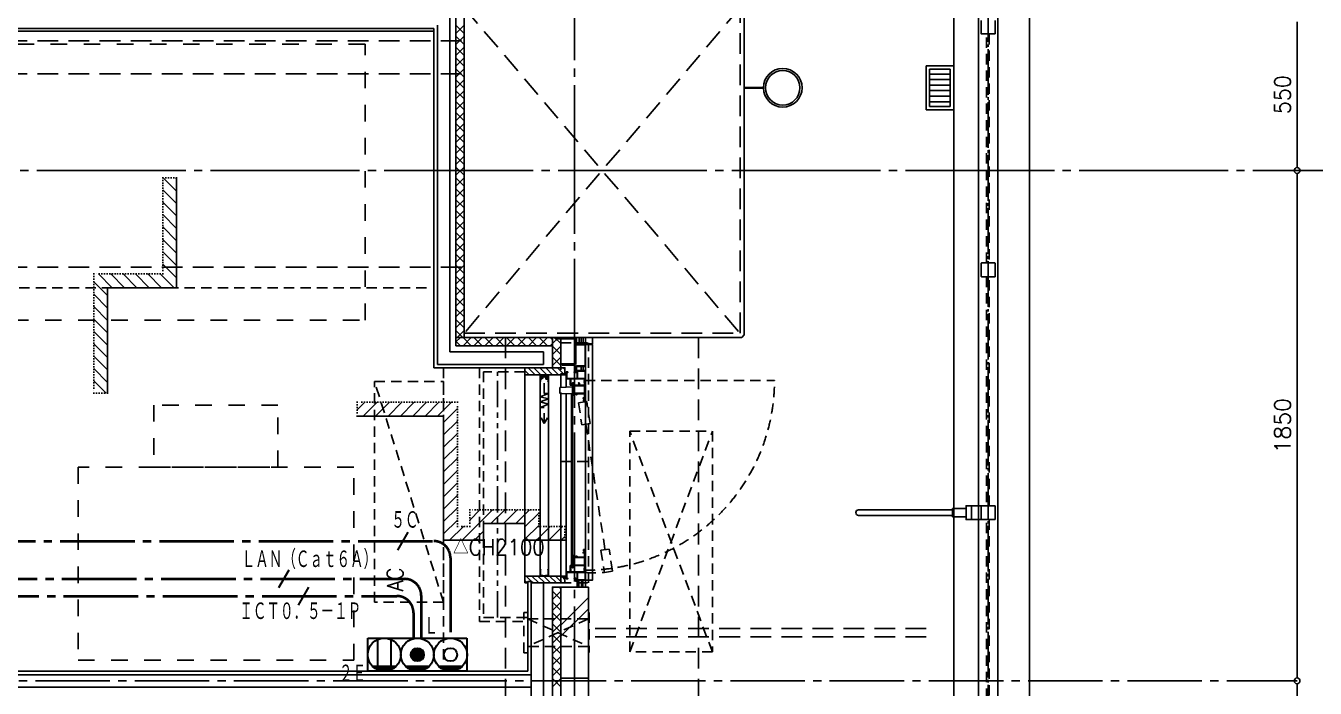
# Model space of a CAD drawing. Header units: millimetres. Extents: x 8300 to 125598, y -10383 to 40000.
# Drawn here: x 49710 to 54386, y 20023 to 22425 of the extents above; entities that cross this region are included whole.
import ezdxf
from ezdxf.enums import TextEntityAlignment as Align

# ---------------------------------------------------------------- set-up
doc = ezdxf.new("R2010")
doc.units = ezdxf.units.MM
doc.header["$LTSCALE"] = 300
for name, pattern in [('CADEWA_LINE5', [1.2, 0.9, -0.1, 0.1, -0.1]), ('CADEWA_LINE6', [2.1, 1.8, -0.1, 0.1, -0.1]), ('DASH-N', [0.375, 0.25, -0.125]), ('DASH-S', [0.2, 0.125, -0.075]), ('DOT2', [3.175, 0, -3.175]), ('HIDDEN3', [0.2, 0.1, -0.1]), ('JIS_08_11', [12.8, 11, -0.6, 0.6, -0.6]), ('PHANTOMX2', [127, 63.5, -12.7, 12.7, -12.7, 12.7, -12.7])]:
    doc.linetypes.add(name, pattern=pattern)
for name, color, linetype in [('526EH_Kabe(7)', 7, 'CONTINUOUS'), ('E配T_その他－１', 7, 'CONTINUOUS'), ('K建0_壁', 7, 'CONTINUOUS'), ('通り芯', 7, 'CONTINUOUS')]:
    doc.layers.add(name, color=color, linetype=linetype)
doc.styles.add('MS Gothic2', font='msgothic.ttc', dxfattribs={"width": 0.8})
doc.styles.add('txt2', font='txt.shx', dxfattribs={"width": 0.943378, "bigfont": 'extfont2'})

# ---------------------------------------------------------------- blocks, each defined once
blk = doc.blocks.new('ZGroup220', base_point=(51130, 20145))
at = {"layer": '526EH_Kabe(7)', "color": 6, "linetype": 'Continuous', "lineweight": -3}
for p, q in [((51107.8, 20154), (51152.2, 20154)), ((51110.2, 20158.5), (51149.8, 20158.5)), ((51114.1, 20163), (51145.9, 20163)), ((51121.7, 20167.5), (51138.3, 20167.5)), ((51106, 20145), (51154, 20145)), ((51106.4, 20149.5), (51153.6, 20149.5)), ((51106.4, 20140.5), (51153.6, 20140.5)), ((51107.8, 20136), (51152.2, 20136)), ((51110.2, 20131.5), (51149.8, 20131.5)), ((51114.1, 20127), (51145.9, 20127)), ((51121.7, 20122.5), (51138.3, 20122.5)), ((51092.1, 20098.5), (51167.9, 20098.5)), ((51098.4, 20094), (51161.6, 20094)), ((51107.2, 20089.5), (51152.8, 20089.5))]:
    blk.add_line(p, q, dxfattribs=at)
at = {"layer": '526EH_Kabe(7)', "color": 6, "linetype": 'Continuous', "lineweight": 30}
blk.add_line((51087.2, 20103), (51172.8, 20103), dxfattribs=at)
for radius in [60, 24]:
    blk.add_circle((51130, 20145), radius, dxfattribs=at)
blk = doc.blocks.new('ZGroup221', base_point=(51250, 20145))
at = {"layer": '526EH_Kabe(7)', "color": 6, "linetype": 'Continuous', "lineweight": 30}
blk.add_line((51207.1, 20103), (51292.8, 20103), dxfattribs=at)
at = {"layer": '526EH_Kabe(7)', "color": 6, "linetype": 'Continuous', "lineweight": -3}
for p, q in [((51212.1, 20098.5), (51287.9, 20098.5)), ((51218.4, 20094), (51281.6, 20094)), ((51227.2, 20089.5), (51272.8, 20089.5))]:
    blk.add_line(p, q, dxfattribs=at)
at = {"layer": '526EH_Kabe(7)', "color": 6, "linetype": 'Continuous', "lineweight": 30}
for radius in [60, 24]:
    blk.add_circle((51250, 20145), radius, dxfattribs=at)
blk = doc.blocks.new('ZGroup222', base_point=(51010, 20145))
at = {"layer": '526EH_Kabe(7)', "color": 6, "linetype": 'Continuous', "lineweight": 30}
for p, q in [((50986, 20200), (50986, 20090)), ((51034, 20200), (51034, 20090)), ((50967.2, 20103), (51052.9, 20103))]:
    blk.add_line(p, q, dxfattribs=at)
at = {"layer": '526EH_Kabe(7)', "color": 6, "linetype": 'Continuous', "lineweight": -3}
for p, q in [((50972.1, 20098.5), (51047.9, 20098.5)), ((50978.4, 20094), (51041.6, 20094)), ((50987.2, 20089.5), (51032.8, 20089.5))]:
    blk.add_line(p, q, dxfattribs=at)
at = {"layer": '526EH_Kabe(7)', "color": 6, "linetype": 'Continuous', "lineweight": 30}
blk.add_circle((51010, 20145), 60, dxfattribs=at)
blk = doc.blocks.new('ZGroup224', base_point=(51130, 20144.985))
at = {"layer": '526EH_Kabe(7)', "color": 6, "linetype": 'Continuous', "lineweight": 30}
for p, q in [((50950.045, 20204.97), (51309.955, 20204.97)), ((50950.045, 20085), (50950.045, 20204.97)), ((51309.955, 20204.97), (51309.955, 20085)), ((51309.955, 20085), (50950.045, 20085))]:
    blk.add_line(p, q, dxfattribs=at)
blk = doc.blocks.new('ZGroup234', base_point=(49547.6, 19505.2))
at = {"layer": 'E配T_その他－１', "color": 1, "linetype": 'CADEWA_LINE5', "lineweight": 40}
for p, q in [((48041.1, 20419.4), (51084.1, 20419.4)), ((47981.1, 19339), (47981.1, 20359.4)), ((51144.1, 20359.4), (51144.1, 20203.3)), ((47981.1, 18591), (47981.1, 19279))]:
    blk.add_line(p, q, dxfattribs=at)
at = {"layer": 'E配T_その他－１', "color": 1, "linetype": 'Continuous', "lineweight": 40}
for p, q in [((47951.1, 19339), (48011.1, 19339)), ((47951.1, 19279), (48011.1, 19279))]:
    blk.add_line(p, q, dxfattribs=at)
at = {"layer": 'E配T_その他－１', "color": 1, "linetype": 'CADEWA_LINE5', "lineweight": 40}
for centre, start, end in [((48041.1, 20359.4), 90, 180), ((51084.1, 20359.4), 0, 90)]:
    blk.add_arc(centre, 60, start, end, dxfattribs=at)
blk = doc.blocks.new('ZGroup235', base_point=(50733, 20465.5))
at = {"layer": 'E配T_その他－１', "color": 3, "linetype": 'Continuous', "lineweight": 30}
blk.add_line((50664.4, 20451.8), (50626.9, 20386.9), dxfattribs=at)
at = {"layer": 'E配T_その他－１', "color": 3, "lineweight": -3, "style": 'MS Gothic2', "width": 0.6}
blk.add_text('ＬＡＮ（Ｃａｔ６Ａ）', height=60, dxfattribs=at).set_placement((50493, 20492.8), align=Align.MIDDLE_LEFT)
blk = doc.blocks.new('ZGroup236', base_point=(49597.5, 19573.7))
at = {"layer": 'E配T_その他－１', "color": 1, "linetype": 'CADEWA_LINE5', "lineweight": 40}
for p, q in [((48035, 20556.5), (51190, 20556.5)), ((47975, 19339), (47975, 20496.5)), ((51250, 20496.5), (51250, 20205)), ((47975, 18591), (47975, 19279))]:
    blk.add_line(p, q, dxfattribs=at)
at = {"layer": 'E配T_その他－１', "color": 1, "linetype": 'Continuous', "lineweight": 40}
for p, q in [((47945, 19339), (48005, 19339)), ((47945, 19279), (48005, 19279))]:
    blk.add_line(p, q, dxfattribs=at)
at = {"layer": 'E配T_その他－１', "color": 1, "linetype": 'CADEWA_LINE5', "lineweight": 40}
for centre, start, end in [((48035, 20496.5), 90, 180), ((51190, 20496.5), 0, 90)]:
    blk.add_arc(centre, 60, start, end, dxfattribs=at)
blk = doc.blocks.new('ZGroup237', base_point=(51088.4, 20605.3))
at = {"layer": 'E配T_その他－１', "color": 3, "linetype": 'Continuous', "lineweight": 30}
blk.add_line((51095.1, 20589), (51057.6, 20524), dxfattribs=at)
at = {"layer": 'E配T_その他－１', "color": 3, "lineweight": -3, "style": 'MS Gothic2', "width": 0.6}
blk.add_text('５Ｃ', height=60, dxfattribs=at).set_placement((51035.6, 20635.2), align=Align.MIDDLE_LEFT)
blk = doc.blocks.new('ZGroup238', base_point=(49457.4, 20671.2))
at = {"layer": 'E配T_その他－１', "color": 1, "linetype": 'CADEWA_LINE5', "lineweight": 40}
for p, q in [((48028.9, 22751.5), (50915.9, 22751.5)), ((47968.9, 19339), (47968.9, 22691.5)), ((50975.9, 22691.5), (50975.9, 22603.3)), ((47968.9, 18591), (47968.9, 19279))]:
    blk.add_line(p, q, dxfattribs=at)
at = {"layer": 'E配T_その他－１', "color": 1, "linetype": 'Continuous', "lineweight": 40}
for p, q in [((47938.9, 19339), (47998.9, 19339)), ((47938.9, 19279), (47998.9, 19279))]:
    blk.add_line(p, q, dxfattribs=at)
at = {"layer": 'E配T_その他－１', "color": 1, "linetype": 'CADEWA_LINE5', "lineweight": 40}
for centre, start, end in [((48028.9, 22691.5), 90, 180), ((50915.9, 22691.5), 0, 90)]:
    blk.add_arc(centre, 60, start, end, dxfattribs=at)
blk = doc.blocks.new('ZGroup254', base_point=(49536.5, 19474.1))
at = {"layer": 'E配T_その他－１', "color": 1, "linetype": 'CADEWA_LINE5', "lineweight": 40}
for p, q in [((48047.2, 20357.3), (51055.9, 20357.3)), ((47987.2, 19339), (47987.2, 20297.3)), ((51115.9, 20297.3), (51115.9, 20203.3)), ((47987.2, 18591), (47987.2, 19279))]:
    blk.add_line(p, q, dxfattribs=at)
at = {"layer": 'E配T_その他－１', "color": 1, "linetype": 'Continuous', "lineweight": 40}
for p, q in [((47957.2, 19339), (48017.2, 19339)), ((47957.2, 19279), (48017.2, 19279))]:
    blk.add_line(p, q, dxfattribs=at)
at = {"layer": 'E配T_その他－１', "color": 1, "linetype": 'CADEWA_LINE5', "lineweight": 40}
for centre, start, end in [((48047.2, 20297.3), 90, 180), ((51055.9, 20297.3), 0, 90)]:
    blk.add_arc(centre, 60, start, end, dxfattribs=at)
blk = doc.blocks.new('ZGroup255', base_point=(50701.1, 20321.4))
at = {"layer": 'E配T_その他－１', "color": 3, "linetype": 'Continuous', "lineweight": 30}
blk.add_line((50735.6, 20389.7), (50698.1, 20324.8), dxfattribs=at)
at = {"layer": 'E配T_その他－１', "color": 3, "lineweight": -3, "style": 'MS Gothic2', "width": 0.6}
blk.add_text('ＩＣＴ０．５－１Ｐ', height=60, dxfattribs=at).set_placement((50484.5, 20304.3), align=Align.MIDDLE_LEFT)
blk = doc.blocks.new('ZGroup262', base_point=(49468.5, 20702.6))
at = {"layer": 'E配T_その他－１', "color": 1, "linetype": 'CADEWA_LINE5', "lineweight": 40}
for p, q in [((48022.8, 22814.2), (50944.1, 22814.2)), ((47962.8, 19339), (47962.8, 22754.2)), ((51004.1, 22754.2), (51004.1, 22603.3)), ((47962.8, 18591), (47962.8, 19279))]:
    blk.add_line(p, q, dxfattribs=at)
at = {"layer": 'E配T_その他－１', "color": 1, "linetype": 'Continuous', "lineweight": 40}
for p, q in [((47932.8, 19339), (47992.8, 19339)), ((47932.8, 19279), (47992.8, 19279))]:
    blk.add_line(p, q, dxfattribs=at)
at = {"layer": 'E配T_その他－１', "color": 1, "linetype": 'CADEWA_LINE5', "lineweight": 40}
for centre, start, end in [((48022.8, 22754.2), 90, 180), ((50944.1, 22754.2), 0, 90)]:
    blk.add_arc(centre, 60, start, end, dxfattribs=at)
blk = doc.blocks.new('ZGroup264', base_point=(49518.3, 20779.8))
at = {"layer": 'E配T_その他－１', "color": 1, "linetype": 'CADEWA_LINE5', "lineweight": 40}
for p, q in [((48016.7, 22968.7), (51050, 22968.7)), ((47956.7, 19339), (47956.7, 22908.7)), ((51110, 22908.7), (51110, 22605)), ((47956.7, 18591), (47956.7, 19279))]:
    blk.add_line(p, q, dxfattribs=at)
at = {"layer": 'E配T_その他－１', "color": 1, "linetype": 'Continuous', "lineweight": 40}
for p, q in [((47926.7, 19339), (47986.7, 19339)), ((47926.7, 19279), (47986.7, 19279))]:
    blk.add_line(p, q, dxfattribs=at)
at = {"layer": 'E配T_その他－１', "color": 1, "linetype": 'CADEWA_LINE5', "lineweight": 40}
for centre, start, end in [((48016.7, 22908.7), 90, 180), ((51050, 22908.7), 0, 90)]:
    blk.add_arc(centre, 60, start, end, dxfattribs=at)
blk = doc.blocks.new('ZGroup309', base_point=(50106.8, 21483.3))
at = {"layer": 'K建0_壁', "color": 250, "linetype": 'Continuous', "lineweight": -3}
for p, q in [((50256.8, 21825.1), (50207.8, 21874.1)), ((50256.8, 21870), (50252.7, 21874.1)), ((50256.8, 21780.2), (50206.8, 21830.2)), ((50256.8, 21735.3), (50206.8, 21785.3)), ((50256.8, 21690.4), (50206.8, 21740.4)), ((50256.8, 21645.5), (50206.8, 21695.5)), ((50256.8, 21600.6), (50206.8, 21650.6)), ((50256.8, 21555.7), (50206.8, 21605.7)), ((50256.8, 21510.8), (50206.8, 21560.8)), ((50023.1, 21475), (49973.1, 21525)), ((50068, 21475), (50018, 21525)), ((50112.9, 21475), (50062.9, 21525)), ((50157.8, 21475), (50107.8, 21525)), ((50202.7, 21475), (50152.7, 21525)), ((50247.6, 21475), (50197.6, 21525)), ((50006.8, 21446.5), (49956.8, 21496.5)), ((50006.8, 21401.6), (49956.8, 21451.6)), ((50006.8, 21356.7), (49956.8, 21406.7)), ((50006.8, 21311.8), (49956.8, 21361.8)), ((50006.8, 21266.8), (49956.8, 21316.8)), ((50006.8, 21221.9), (49956.8, 21271.9)), ((50006.8, 21177), (49956.8, 21227)), ((50006.8, 21132.1), (49956.8, 21182.1)), ((50001.4, 21092.6), (49956.8, 21137.2))]:
    blk.add_line(p, q, dxfattribs=at)
at = {"layer": 'K建0_壁', "color": 250, "linetype": 'DOT2', "lineweight": -3, "ltscale": 0.01}
blk.add_lwpolyline([(49956.8, 21525), (49956.8, 21092.6), (50006.8, 21092.6), (50006.8, 21475), (50256.8, 21475), (50256.8, 21874.1), (50206.8, 21874.1), (50206.8, 21525)], close=True, dxfattribs=at)
at = {"layer": 'K建0_壁', "color": 250, "linetype": 'Continuous', "lineweight": -3}
blk.add_lwpolyline([(50256.8, 21874.1), (50256.8, 21475), (50006.8, 21475), (50006.8, 21092.6)], dxfattribs=at)
blk = doc.blocks.new('ZGroup310', base_point=(51288.4, 20769.8))
at = {"layer": 'K建0_壁', "color": 250, "linetype": 'Continuous', "lineweight": -3}
for p, q in [((50911.7, 21033), (50938.9, 21060.1)), ((50933.8, 21010.1), (50983.8, 21060.1)), ((50978.7, 21010.1), (51028.7, 21060.1)), ((51023.6, 21010.1), (51073.6, 21060.1)), ((51068.5, 21010.1), (51118.5, 21060.1)), ((51113.4, 21010.1), (51163.4, 21060.1)), ((51158.3, 21010.1), (51208.3, 21060.1)), ((51203.2, 21010.1), (51253.2, 21060.1)), ((51225, 20987), (51275, 21037)), ((51225, 20942.1), (51275, 20992.1)), ((51225, 20897.2), (51275, 20947.2)), ((51225, 20852.3), (51275, 20902.3)), ((51225, 20807.4), (51275, 20857.4)), ((51225, 20762.5), (51275, 20812.5)), ((51225, 20717.6), (51275, 20767.6)), ((51225, 20672.7), (51275, 20722.7)), ((51225, 20627.8), (51275, 20677.8)), ((51292, 20560.1), (51402, 20670.1)), ((51320, 20633), (51357.1, 20670.1)), ((51396.9, 20620.1), (51446.9, 20670.1)), ((51441.8, 20620.1), (51491.8, 20670.1)), ((51486.7, 20620.1), (51536.7, 20670.1)), ((51225, 20582.9), (51275, 20632.9)), ((51520, 20608.5), (51570, 20658.5)), ((51247.1, 20560.1), (51297.1, 20610.1)), ((51336.9, 20560.1), (51370, 20593.2)), ((51520, 20563.6), (51570, 20613.6)), ((51561.4, 20560.1), (51611.4, 20610.1)), ((51606.3, 20560.1), (51656.3, 20610.1)), ((51651.2, 20560.1), (51665, 20573.9))]:
    blk.add_line(p, q, dxfattribs=at)
at = {"layer": 'K建0_壁', "color": 250, "linetype": 'DOT2', "lineweight": -3, "ltscale": 0.01}
blk.add_lwpolyline([(51275, 21060.1), (50911.7, 21060.1), (50911.7, 21010.1), (51225, 21010.1), (51225, 20560.1), (51370, 20560.1), (51370, 20620.1), (51520, 20620.1), (51520, 20560.1), (51665, 20560.1), (51665, 20610.1), (51570, 20610.1), (51570, 20670.1), (51320, 20670.1), (51320, 20610.1), (51275, 20610.1)], close=True, dxfattribs=at)
at = {"layer": 'K建0_壁', "color": 250, "linetype": 'Continuous', "lineweight": -3}
blk.add_lwpolyline([(51665, 20560.1), (51520, 20560.1), (51520, 20620.1), (51370, 20620.1), (51370, 20560.1), (51225, 20560.1), (51225, 21010.1), (50911.7, 21010.1)], dxfattribs=at)
at = {"layer": 'K建0_壁', "color": 250, "lineweight": -3, "style": 'txt2', "width": 0.906106}
blk.add_text('△CH2100', height=57.6, dxfattribs=at).set_placement((51258.9, 20488.4), align=Align.BOTTOM_LEFT)

msp = doc.modelspace()

# ---------------------------------------------------------------- linework, layer by layer
at = {"layer": 'K建0_壁', "color": 250, "linetype": 'JIS_08_11', "lineweight": -3, "ltscale": 0.05}
msp.add_line((53200, 13726.5), (53200, 26221.3), dxfattribs=at)
at = {"layer": 'K建0_壁', "color": 250, "linetype": 'Continuous', "lineweight": -3}
for p, q in [((53075, 14041.9), (53075, 25800)), ((53350, 14041.9), (53350, 25800)), ((53175, 22444.5), (53175, 22395.5)), ((53225, 22444.5), (53225, 22395.5)), ((47620, 22415), (51190, 22415)), ((47629.5, 22405.5), (51190, 22405.5)), ((51190, 22405.5), (51190, 22415)), ((51300, 22426.5), (51270, 22396.5)), ((51270, 22426.5), (51300, 22396.5)), ((54320, 21910.5), (54320, 22439.5)), ((51300, 22387), (51270, 22357)), ((51270, 22387), (51300, 22357)), ((53224.5, 22395), (53175.5, 22395)), ((51300, 22347.5), (51270, 22317.5)), ((51270, 22347.5), (51300, 22317.5)), ((51300, 22308), (51270, 22278)), ((51270, 22308), (51300, 22278)), ((51300, 22268.4), (51270, 22238.4)), ((51270, 22268.4), (51300, 22238.4)), ((52975, 22280), (53075, 22280)), ((52975, 22120), (52975, 22280)), ((52987.5, 22267.5), (53062.5, 22267.5)), ((52987.5, 22132.5), (52987.5, 22267.5)), ((53062.5, 22132.5), (53062.5, 22267.5)), ((53075, 22120), (53075, 22280)), ((51300, 22228.9), (51270, 22198.9)), ((51270, 22228.9), (51300, 22198.9)), ((52987.5, 22249.7), (53062.5, 22249.7)), ((52987.5, 22229.7), (53062.5, 22229.7)), ((51300, 22189.4), (51270, 22159.4)), ((51270, 22189.4), (51300, 22159.4)), ((52385, 22201.5), (52315, 22201.5)), ((52385, 22200), (52315, 22200)), ((52385, 22198.5), (52315, 22198.5)), ((52987.5, 22209.7), (53062.5, 22209.7)), ((52987.5, 22189.7), (53062.5, 22189.7)), ((52987.5, 22169.7), (53062.5, 22169.7)), ((51300, 22149.9), (51270, 22119.9)), ((51270, 22149.9), (51300, 22119.9)), ((52975, 22120), (53075, 22120)), ((52987.5, 22149.7), (53062.5, 22149.7)), ((52987.5, 22132.5), (53062.5, 22132.5)), ((51300, 22110.4), (51270, 22080.4)), ((51270, 22110.4), (51300, 22080.4)), ((51300, 22070.9), (51270, 22040.9)), ((51270, 22070.9), (51300, 22040.9)), ((51300, 22031.4), (51270, 22001.4)), ((51270, 22031.4), (51300, 22001.4)), ((51300, 21991.9), (51270, 21961.9)), ((51270, 21991.9), (51300, 21961.9)), ((51300, 21952.3), (51270, 21922.3)), ((51270, 21952.3), (51300, 21922.3)), ((51300, 21912.8), (51270, 21882.8)), ((51270, 21912.8), (51300, 21882.8)), ((54257.6, 21900), (54320, 21900)), ((54257.6, 21900), (54320, 21900)), ((54320, 21889.5), (54320, 20060.5)), ((51300, 21873.3), (51270, 21843.3)), ((51270, 21873.3), (51300, 21843.3)), ((51300, 21833.8), (51270, 21803.8)), ((51270, 21833.8), (51300, 21803.8)), ((51300, 21794.3), (51270, 21764.3)), ((51270, 21794.3), (51300, 21764.3)), ((51300, 21754.8), (51270, 21724.8)), ((51270, 21754.8), (51300, 21724.8)), ((51300, 21715.3), (51270, 21685.3)), ((51270, 21715.3), (51300, 21685.3)), ((51300, 21675.7), (51270, 21645.7)), ((51270, 21675.7), (51300, 21645.7)), ((51300, 21636.2), (51270, 21606.2)), ((51270, 21636.2), (51300, 21606.2)), ((51300, 21596.7), (51270, 21566.7)), ((51270, 21596.7), (51300, 21566.7)), ((51300, 21557.2), (51270, 21527.2)), ((51270, 21557.2), (51300, 21527.2)), ((53175, 21564.5), (53175, 21515.5)), ((53175.5, 21565), (53224.5, 21565)), ((53225, 21564.5), (53225, 21515.5)), ((51300, 21517.7), (51270, 21487.7)), ((51270, 21517.7), (51300, 21487.7)), ((53224.5, 21515), (53175.5, 21515)), ((51300, 21478.2), (51270, 21448.2)), ((51270, 21478.2), (51300, 21448.2)), ((51300, 21438.7), (51270, 21408.7)), ((51270, 21438.7), (51300, 21408.7)), ((51190, 21415), (51190, 21345)), ((51300, 21399.2), (51270, 21369.2)), ((51270, 21399.2), (51300, 21369.2)), ((51300, 21359.6), (51270, 21329.6)), ((51270, 21359.6), (51300, 21329.6)), ((51270, 21320.1), (51295.1, 21295)), ((51270, 21279), (51286, 21295)), ((51270, 21281), (51286, 21265)), ((51300, 21320.1), (51274.9, 21295)), ((51295.5, 21295), (51325.5, 21265)), ((51295.5, 21265), (51325.5, 21295)), ((51335, 21295), (51365, 21265)), ((51335, 21265), (51365, 21295)), ((51374.5, 21295), (51404.5, 21265)), ((51374.5, 21265), (51404.5, 21295)), ((51414, 21295), (51444, 21265)), ((51414, 21265), (51444, 21295)), ((51453.5, 21295), (51483.5, 21265)), ((51453.5, 21265), (51483.5, 21295)), ((51493, 21295), (51523, 21265)), ((51493, 21265), (51523, 21295)), ((51532.5, 21295), (51562.5, 21265)), ((51532.5, 21265), (51562.5, 21295)), ((51572.1, 21295), (51602.1, 21265)), ((51572.1, 21265), (51602.1, 21295)), ((51611.6, 21295), (51620, 21286.6)), ((51642.5, 21295), (51620, 21272.5)), ((51627.5, 21295), (51650, 21272.5)), ((51700.5, 21288.2), (51700.5, 21201.7)), ((51705, 21201.7), (51705, 21288.2)), ((51716.4, 21270), (51716.4, 21295)), ((51716.4, 21270), (51716.4, 21295)), ((51724.4, 21270), (51724.4, 21295)), ((51724.4, 21270), (51724.4, 21295)), ((51731.4, 21270), (51731.4, 21295)), ((51731.4, 21270), (51731.4, 21295)), ((51739.4, 21295), (51739.4, 21270)), ((51739.4, 21295), (51739.4, 21270)), ((51587.5, 21197.5), (51587.5, 21242.5)), ((51611.6, 21265), (51620, 21273.4)), ((51650, 21263), (51620, 21233)), ((51620, 21263), (51650, 21233)), ((51740, 21192), (51740, 21268)), ((51531.7, 21185), (51556.7, 21160)), ((51552.9, 21185), (51577.9, 21160)), ((51574.1, 21185), (51599.1, 21160)), ((51595.3, 21185), (51620.3, 21160)), ((51616.5, 21185), (51641.5, 21160)), ((51650, 21223.5), (51620, 21193.5)), ((51620, 21223.5), (51650, 21193.5)), ((51637.8, 21185), (51659.8, 21163)), ((51655, 21195), (51698.3, 21195)), ((51659, 21185), (51665, 21179)), ((51731.4, 21175), (51731.4, 21190)), ((51731.4, 21175), (51731.4, 21190)), ((51739.4, 21190), (51739.4, 21175)), ((51739.4, 21190), (51739.4, 21175)), ((51520, 21175.5), (51535.5, 21160)), ((51520, 20430), (51520, 21160)), ((51575.5, 21137), (51575.5, 20453)), ((51576.5, 21136), (51577, 21136)), ((51577, 21137), (51576.8, 21137)), ((51603.7, 21137), (51603.5, 21137)), ((51603.5, 21136), (51604, 21136)), ((51605, 21137), (51605, 20453)), ((51650, 21160.3), (51650, 21113.8)), ((51670, 21160), (51650.3, 21160)), ((51670, 21114.6), (51670, 21160)), ((51671.6, 21168), (51671.6, 21147.2)), ((51675.5, 21168.3), (51671.9, 21168.3)), ((51699, 21168.8), (51699, 21169.5)), ((51699.5, 21170), (51703.2, 21170)), ((51703.2, 21168.3), (51699.5, 21168.3)), ((51703.5, 21170.3), (51703.5, 21177.5)), ((51703.5, 21167.8), (51703.5, 21168)), ((51704.1, 21167.5), (51703.8, 21167.5)), ((51704.5, 21178.5), (51707.4, 21178.5)), ((51705, 21177), (51705, 21175.3)), ((51705.1, 21173), (51705.1, 21168.5)), ((51707.4, 21177.3), (51705.3, 21177.3)), ((51705.3, 21175), (51739.5, 21175)), ((51708.5, 21173.3), (51705.4, 21173.3)), ((51710.7, 21147.2), (51710.7, 21172.8)), ((51711.2, 21173.3), (51737.8, 21173.3)), ((51737.8, 21146.7), (51711.2, 21146.7)), ((51734.5, 21137.4), (51734.5, 21138)), ((51735.1, 21136.9), (51735, 21136.9)), ((51735.4, 21137.7), (51735.4, 21137.2)), ((51735.5, 21139), (51737, 21139)), ((51736.5, 21138), (51735.7, 21138)), ((51736.8, 21133.3), (51736.8, 21137.7)), ((51738, 21138), (51738, 21064.5)), ((51738.3, 21172.8), (51738.3, 21147.2)), ((51740, 20445), (51740, 21174.5)), ((51646.5, 21112.5), (51646.5, 21093.5)), ((51647.7, 21113.7), (51692, 21115.5)), ((51647.7, 21092.3), (51692, 21090.5)), ((51650, 21092.2), (51650, 20430)), ((51670, 20445), (51670, 21091.4)), ((51688.7, 21122), (51685, 21122)), ((51686.1, 21129.1), (51686.1, 21123.8)), ((51686.6, 21130.6), (51688.7, 21130.6)), ((51688.5, 21128.2), (51688.4, 21128.2)), ((51688.4, 21124.7), (51688.5, 21124.7)), ((51689, 21130.3), (51689, 21128.7)), ((51689, 21124.2), (51689, 21122.3)), ((51689, 20465.4), (51689, 21090.6)), ((51692, 21086.5), (51692, 21129.5)), ((51693, 21130.5), (51695.5, 21130.5)), ((51714.5, 21130.5), (51716.5, 21130.5)), ((51734.5, 21133), (51734.5, 21133.6)), ((51735, 21134.1), (51735.1, 21134.1)), ((51735.4, 21133.8), (51735.4, 21133.3)), ((51735.5, 21132), (51735.5, 21132)), ((51735.7, 21133), (51736.5, 21133)), ((51692, 20503.5), (51692, 21086.5)), ((51698, 21086), (51692.5, 21086)), ((51708.5, 21087.5), (51706.5, 21087.5)), ((51731, 21074.3), (51731, 21075.8)), ((51733, 21064.3), (51733, 21068.6)), ((51737.5, 21064), (51733.3, 21064)), ((53070, 20670), (52730, 20670)), ((53070, 20645), (53070, 20675)), ((53120, 20675), (53070, 20675)), ((53140, 20685), (53140, 20635)), ((53175, 20685), (53175, 20635)), ((53175, 20684.5), (53175, 20635.5)), ((53175.5, 20685), (53224.5, 20685)), ((53225, 20684.5), (53225, 20635.5)), ((53070, 20650), (52730, 20650)), ((53120, 20645), (53070, 20645)), ((53224.5, 20635), (53175.5, 20635)), ((51692, 20503.5), (51692, 20463)), ((51698, 20504), (51692.5, 20504)), ((51708.5, 20502.5), (51706.5, 20502.5)), ((51731, 20515.7), (51731, 20514.2)), ((51733, 20525.7), (51733, 20521.4)), ((51737.5, 20526), (51733.3, 20526)), ((51738, 20452), (51738, 20525.5)), ((51577, 20454), (51576.5, 20454)), ((51576.8, 20453), (51577, 20453)), ((51604, 20454), (51603.5, 20454)), ((51603.5, 20453), (51603.7, 20453)), ((51671.6, 20421.9), (51671.6, 20442.8)), ((51688.7, 20468), (51685, 20468)), ((51686.1, 20460.9), (51686.1, 20466.2)), ((51686.6, 20459.4), (51688.7, 20459.4)), ((51688.4, 20465.3), (51688.5, 20465.3)), ((51688.5, 20461.8), (51688.4, 20461.8)), ((51689, 20465.8), (51689, 20467.7)), ((51689, 20459.7), (51689, 20461.3)), ((51692, 20463), (51693.2, 20460.1)), ((51710.7, 20442.8), (51710.7, 20417.2)), ((51737.8, 20443.3), (51711.2, 20443.3)), ((51734.5, 20457), (51734.5, 20456.4)), ((51734.5, 20452.6), (51734.5, 20452)), ((51735, 20455.9), (51735.1, 20455.9)), ((51735.1, 20453.1), (51735, 20453.1)), ((51735.4, 20456.2), (51735.4, 20456.7)), ((51735.4, 20452.3), (51735.4, 20452.8)), ((51735.5, 20458), (51735.5, 20458)), ((51735.5, 20451), (51737, 20451)), ((51736.5, 20452), (51735.7, 20452)), ((51738.3, 20417.2), (51738.3, 20442.8)), ((51740, 20415.5), (51740, 20444.7)), ((51520, 20413.2), (51528.2, 20405)), ((51524.4, 20430), (51544.4, 20410)), ((51530, 20405), (51530, 20085)), ((51542.5, 20410), (51542.5, 19710)), ((51545, 20409.4), (51549.4, 20405)), ((51545.6, 20430), (51570.6, 20405)), ((51566.9, 20430), (51591.9, 20405)), ((51587.5, 19715), (51587.5, 20405)), ((51588.1, 20430), (51613.1, 20405)), ((51609.3, 20430), (51634.3, 20405)), ((51625.4, 20390), (51620, 20384.6)), ((51630.5, 20430), (51655.5, 20405)), ((51644.6, 20390), (51650, 20384.6)), ((51650, 20390), (51750, 20390)), ((51650, 19730), (51650, 20390)), ((51654.7, 20427), (51665, 20416.7)), ((51675.5, 20421.6), (51671.9, 20421.6)), ((51676, 20420.5), (51676, 20421.1)), ((51699, 20421.1), (51699, 20420.5)), ((51703.2, 20421.6), (51699.5, 20421.6)), ((51699.5, 20420), (51703.2, 20420)), ((51703.5, 20422.2), (51703.5, 20421.9)), ((51703.5, 20419.7), (51703.5, 20412.5)), ((51704.1, 20422.5), (51703.8, 20422.5)), ((51704.5, 20411.5), (51707.4, 20411.5)), ((51705, 20413), (51705, 20414.7)), ((51705.1, 20416.9), (51705.1, 20421.5)), ((51705.3, 20415), (51739.5, 20415)), ((51707.4, 20412.7), (51705.3, 20412.7)), ((51708.5, 20416.6), (51705.4, 20416.6)), ((51711.2, 20416.7), (51737.8, 20416.7)), ((51715, 20415), (51715, 20390)), ((51715, 20415), (51715, 20390)), ((51725, 20415), (51725, 20390)), ((51725, 20415), (51725, 20390)), ((51729.5, 20415), (51729.5, 20390)), ((51729.5, 20415), (51729.5, 20390)), ((51739.5, 20390), (51739.5, 20415)), ((51739.5, 20390), (51739.5, 20415)), ((51750, 19730), (51750, 20390)), ((51650, 20375.1), (51620, 20345.1)), ((51620, 20375.1), (51650, 20345.1)), ((51650, 20251.7), (51750, 20351.7)), ((51650, 20335.6), (51620, 20305.6)), ((51620, 20335.6), (51650, 20305.6)), ((51650, 20296.1), (51620, 20266.1)), ((51620, 20296.1), (51650, 20266.1)), ((51650, 20211.7), (51750, 20311.7)), ((51650, 20256.5), (51620, 20226.5)), ((51620, 20256.5), (51650, 20226.5)), ((51650, 20217), (51620, 20187)), ((51620, 20217), (51650, 20187)), ((51650, 20177.5), (51620, 20147.5)), ((51620, 20177.5), (51650, 20147.5)), ((51650, 20138), (51620, 20108)), ((51620, 20138), (51650, 20108)), ((47607.5, 20072.5), (51542.5, 20072.5)), ((47620, 20085), (51530, 20085)), ((51650, 20098.5), (51620, 20068.5)), ((51620, 20098.5), (51650, 20068.5)), ((51650, 20060), (51750, 20060)), ((47607.5, 20027.5), (51542.5, 20027.5)), ((51650, 20059), (51620, 20029)), ((51620, 20059), (51650, 20029)), ((54103.9, 20050), (54320, 20050)), ((54291.3, 20050), (54320, 20050)), ((54320, 20039.5), (54320, 17910.5))]:
    msp.add_line(p, q, dxfattribs=at)
at = {"layer": 'K建0_壁', "color": 250, "linetype": 'Continuous', "lineweight": -3, "ltscale": 50}
for p, q in [((53165, 25800), (53165, 14041.9)), ((53235, 25800), (53235, 14041.9))]:
    msp.add_line(p, q, dxfattribs=at)
at = {"layer": 'K建0_壁', "color": 250, "linetype": 'Continuous', "lineweight": -3, "ltscale": 0.5}
for p, q in [((51247.5, 22557.5), (51247.5, 21242.5)), ((51190, 22405.5), (51190, 21415)), ((51202.5, 22427.5), (51202.5, 21197.5)), ((51190, 21345), (51190, 21185)), ((51247.5, 21242.5), (51587.5, 21242.5)), ((51190, 21185), (51530, 21185)), ((51202.5, 21197.5), (51587.5, 21197.5))]:
    msp.add_line(p, q, dxfattribs=at)
at = {"layer": 'K建0_壁', "color": 250, "linetype": 'DASH-N', "lineweight": -3}
for p, q in [((52300, 22490), (51300, 21310)), ((51300, 22490), (52300, 21310)), ((43002.9, 22370), (51300, 22370)), ((43002.9, 22250), (51300, 22250)), ((43002.9, 21550), (51300, 21550)), ((51450, 21295), (51450, 15505)), ((52150, 21295), (52150, 15505)), ((52975, 20240), (51750, 20240)), ((52975, 20210), (51750, 20210))]:
    msp.add_line(p, q, dxfattribs=at)
at = {"layer": 'K建0_壁', "color": 250, "linetype": 'DASH-S', "lineweight": -3}
for p, q in [((53193.6, 21565), (53193.6, 22395)), ((53203.6, 22395), (53203.6, 21565)), ((53193.6, 21515), (53193.6, 20685)), ((53203.6, 20685), (53203.6, 21515)), ((48246, 21475), (51175, 21475)), ((51650, 21275), (51750, 21275)), ((51650, 21275), (51650, 20405)), ((51750, 20405), (51750, 21275)), ((51225, 21185), (51225, 20085)), ((51225, 20335), (50975, 21135)), ((51737, 21139), (52425, 21139)), ((51590.3, 20983.5), (51601.7, 21003.3)), ((51741.3, 20980.5), (51810.6, 20525.7)), ((52200, 20155), (51900, 20955)), ((51900, 20155), (52200, 20955)), ((51650, 20845), (51750, 20845)), ((53193.6, 19805), (53193.6, 20635)), ((53203.6, 20635), (53203.6, 19805)), ((51650, 20405), (51750, 20405)), ((51516, 20152), (51516, 20298)), ((51530, 20298), (51516, 20298)), ((51530, 20152), (51530, 20298)), ((51750, 20297.5), (51750, 20152.5)), ((51750, 20297.5), (51753, 20297.5)), ((51753, 20297.5), (51753, 20152.5)), ((51530, 20275), (51750, 20275)), ((51750, 20275), (51530, 20175)), ((51530, 20275), (51750, 20175)), ((51750, 20275), (51750, 20175)), ((51750, 20175), (51530, 20175)), ((51530, 20152), (51516, 20152)), ((51750, 20152.5), (51753, 20152.5))]:
    msp.add_line(p, q, dxfattribs=at)
at = {"layer": 'K建0_壁', "color": 250, "linetype": 'PHANTOMX2', "lineweight": -3, "ltscale": 0.005}
msp.add_line((51420, 20280), (51420, 21170), dxfattribs=at)
at = {"layer": 'K建0_壁', "color": 250, "linetype": 'CADEWA_LINE5', "lineweight": -3}
msp.add_line((47585, 20050), (54320, 20050), dxfattribs=at)
at = {"layer": 'K建0_壁', "color": 250, "linetype": 'Continuous', "lineweight": -3}
for points in [[(51300, 22505), (51270, 22505), (51270, 21295), (51300, 21295)], [(52315, 21304), (52315, 22496), (52306, 22505), (51300, 22505), (51300, 22483.8), (51300, 21316.2), (51300, 21295), (52306, 21295)], [(51270, 21295), (51270, 21265), (51620, 21265), (51620, 21295)], [(51650, 21295), (51620, 21295), (51620, 21185), (51650, 21185)], [(51520, 21185), (51520, 21160), (51650, 21160), (51650, 21163), (51665, 21163), (51665, 21185), (51545, 21185), (51530, 21185)], [(51694, 21120), (51736, 21120), (51736, 21093), (51694, 21093)], [(51694, 20470), (51736, 20470), (51736, 20497), (51694, 20497)], [(51520, 20405), (51520, 20430), (51650, 20430), (51650, 20427), (51665, 20427), (51665, 20405), (51545, 20405), (51545, 20410), (51530, 20410), (51530, 20405)], [(51650, 20390), (51620, 20390), (51620, 19715), (51650, 19715)]]:
    msp.add_lwpolyline(points, close=True, dxfattribs=at)
at = {"layer": 'K建0_壁', "color": 250, "linetype": 'DASH-N', "lineweight": -3}
msp.add_lwpolyline([(52300, 21310), (52300, 22490), (51300, 22490), (51300, 21310)], close=True, dxfattribs=at)
at = {"layer": 'K建0_壁', "color": 250, "linetype": 'HIDDEN3', "lineweight": -3, "ltscale": 2}
for points in [[(48820.1, 22358.2), (48820.1, 21358.2), (50940.1, 21358.2), (50940.1, 22358.2)], [(50174.5, 21049.8), (50174.5, 20824.8), (50624.5, 20824.8), (50624.5, 21049.8)], [(49899.5, 20824.8), (49899.5, 20124.8), (50899.5, 20124.8), (50899.5, 20824.8)], [(49899.5, 20824.8), (49899.5, 20124.8), (50899.5, 20124.8), (50899.5, 20824.8)]]:
    msp.add_lwpolyline(points, close=True, dxfattribs=at)
at = {"layer": 'K建0_壁', "color": 250, "linetype": 'Continuous', "lineweight": -3}
for points in [[(51698.3, 21295), (51630, 21295), (51630, 21290.5), (51698.3, 21290.5)], [(51738, 21270), (51707, 21270), (51707, 21285), (51705, 21285)], [(51753, 21270), (51707, 21270), (51707, 21295), (51765.5, 21295)], [(51753, 21270), (51707, 21270), (51707, 21295), (51765.5, 21295)], [(51707, 21268), (51738, 21268), (51738, 21192), (51707, 21192)], [(51738, 21270), (51765, 21270), (51765, 20415), (51739.5, 20415)], [(51753, 21270), (51753, 21272), (51765.5, 21272)], [(51753, 21270), (51753, 21272), (51765.5, 21272)], [(51698.3, 21199.5), (51655, 21199.5), (51655, 21195)], [(51705, 21190), (51705, 21181), (51707, 21181), (51707, 21190), (51738, 21190)], [(51739.4, 21175), (51724.4, 21175), (51724.4, 21190), (51739.4, 21190)], [(51739.4, 21175), (51724.4, 21175), (51724.4, 21190), (51739.4, 21190)], [(51604.2, 21158.4), (51596.8, 21158.4), (51596.8, 21160), (51583.8, 21160), (51583.8, 21158.4), (51576.3, 21158.4), (51576.3, 21160), (51575.5, 21160), (51575.5, 21137)], [(51576.5, 21137.3), (51576.5, 21157.4), (51584.8, 21157.4), (51584.8, 21159), (51595.8, 21159), (51595.8, 21157.4), (51604, 21157.4), (51604, 21137.3)], [(51601.4, 21155.5), (51579.2, 21155.5), (51579.2, 21154.3), (51582.3, 21154.3), (51582.3, 21150), (51579.2, 21150), (51579.2, 21144)], [(51582.3, 21145), (51582.3, 21145.6), (51580.2, 21145.6), (51580.2, 21149), (51586.8, 21149)], [(51580.2, 21144), (51580.2, 21144.5), (51581.8, 21144.5)], [(51586.8, 21150), (51583.3, 21150), (51583.3, 21154.5), (51597.3, 21154.5), (51597.3, 21150), (51593.8, 21150)], [(51593.8, 21149), (51600.4, 21149), (51600.4, 21144.5), (51598.4, 21144.5), (51598.4, 21145.6), (51595.4, 21145.6), (51595.4, 21145)], [(51595.9, 21144.5), (51597.4, 21144.5), (51597.4, 21143.5), (51601.4, 21143.5), (51601.4, 21150), (51598.3, 21150), (51598.3, 21154.3), (51601.4, 21154.3), (51601.4, 21155.5)], [(51605, 21137), (51605, 21160), (51604.2, 21160), (51604.2, 21158.4)], [(51650, 21160.3), (51650, 21163), (51651.2, 21163), (51651.2, 21161.2), (51670, 21161.2), (51670, 21169.5)], [(51684.5, 21122.5), (51684.5, 21145), (51670, 21145)], [(51670.5, 21170), (51672.8, 21170), (51673, 21169.8), (51673.2, 21170), (51675.5, 21170), (51676, 21169.5), (51676, 21168.8)], [(51672.1, 21146.7), (51709, 21146.7), (51709, 21172.8)], [(51733.7, 21143.9), (51733.7, 21145), (51686.1, 21145), (51686.1, 21131.1)], [(51739.7, 21145), (51734.5, 21145), (51734.5, 21143.9)], [(51688.1, 21128.5), (51688.1, 21129.4), (51686.4, 21129.4)], [(51686.4, 21123.5), (51688.1, 21123.5), (51688.1, 21124.4)], [(51705.5, 21088.5), (51705.5, 21091), (51693.9, 21091), (51693.9, 21088), (51696.3, 21088), (51696.3, 21087), (51698.5, 21087), (51698.5, 21086.5)], [(51695.5, 21129.5), (51694, 21129.5), (51694, 21122), (51716, 21122), (51716, 21129.5), (51714.5, 21129.5)], [(51731.8, 21075.8), (51731.8, 21075), (51736, 21075), (51736, 21091), (51706.5, 21091), (51706.5, 21088.5), (51709, 21088.5), (51709, 21088)], [(51717.5, 21129.5), (51717.5, 21122), (51736, 21122), (51736, 21131.5)], [(51733.8, 21068.7), (51734.3, 21066), (51736, 21066), (51736, 21074), (51731.3, 21074)], [(53175, 20635), (53120, 20635), (53120, 20685), (53175, 20685)], [(51705.5, 20501.5), (51705.5, 20499), (51693.9, 20499), (51693.9, 20502), (51696.3, 20502), (51696.3, 20503), (51698.5, 20503), (51698.5, 20503.5)], [(51731.8, 20514.2), (51731.8, 20515), (51736, 20515), (51736, 20499), (51706.5, 20499), (51706.5, 20501.5), (51709, 20501.5), (51709, 20502)], [(51733.8, 20521.3), (51734.3, 20524), (51736, 20524), (51736, 20516), (51731.3, 20516)], [(51575.5, 20453), (51575.5, 20430), (51576.3, 20430), (51576.3, 20431.6)], [(51576.3, 20431.6), (51583.8, 20431.6), (51583.8, 20430), (51596.8, 20430), (51596.8, 20431.6), (51604.2, 20431.6), (51604.2, 20430), (51605, 20430), (51605, 20453)], [(51604, 20452.7), (51604, 20432.6), (51595.8, 20432.6), (51595.8, 20431), (51584.8, 20431), (51584.8, 20432.6), (51576.5, 20432.6), (51576.5, 20452.7)], [(51684.5, 20467.5), (51684.5, 20445), (51670, 20445), (51670, 20430), (51650.3, 20430)], [(51672.1, 20443.3), (51709, 20443.3), (51709, 20417.1)], [(51733.7, 20446.1), (51733.7, 20445), (51686.1, 20445), (51686.1, 20458.9)], [(51686.4, 20466.5), (51688.1, 20466.5), (51688.1, 20465.6)], [(51688.1, 20461.5), (51688.1, 20460.6), (51686.4, 20460.6)], [(51695, 20460.9), (51693.9, 20463.4), (51693.9, 20468), (51736, 20468), (51736, 20458.5)], [(51739.7, 20445), (51734.5, 20445), (51734.5, 20446.1)], [(51735.7, 20457), (51736.5, 20457), (51736.8, 20456.7), (51736.8, 20452.3)], [(51650, 20429.7), (51650, 20427), (51651.2, 20427), (51651.2, 20428.8), (51670, 20428.8), (51670, 20420.5)], [(51670.5, 20420), (51672.8, 20420), (51673, 20420.2), (51673.2, 20420), (51675.5, 20420)], [(51739.5, 20415), (51709, 20415), (51709, 20390), (51739.5, 20390)], [(51739.5, 20415), (51709, 20415), (51709, 20390), (51739.5, 20390)]]:
    msp.add_lwpolyline(points, dxfattribs=at)
at = {"layer": 'K建0_壁', "color": 250, "linetype": 'DASH-S', "lineweight": -3}
for points in [[(51530, 21185), (51355, 21185), (51355, 20265), (51530, 20265)], [(51520, 21170), (51370, 21170), (51370, 20280), (51530, 20280)], [(51578.9, 21003.3), (51590.3, 20983.5), (51590.3, 21040.9), (51575.3, 21040.9), (51605.3, 21053), (51575.3, 21061), (51605.3, 21072), (51575.3, 21080.1), (51605.3, 21092.1), (51590.3, 21092.1), (51590.3, 21154.5)]]:
    msp.add_lwpolyline(points, dxfattribs=at)
for points in [[(51225, 20335), (50975, 20335), (50975, 21135), (51225, 21135)], [(51744, 21062.8), (51714.3, 21058.3), (51726.5, 20978.2), (51756.2, 20982.7)], [(52200, 20155), (51900, 20155), (51900, 20955), (52200, 20955)], [(51825.5, 20527.9), (51795.8, 20523.4), (51808, 20443.3), (51837.7, 20447.9)]]:
    msp.add_lwpolyline(points, close=True, dxfattribs=at)
at = {"layer": 'K建0_壁', "color": 250, "linetype": 'Continuous', "lineweight": -3}
for centre, radius in [((53200, 22420), 0.5), ((52455, 22200), 70), ((52455, 22200), 62.5), ((54320, 21900), 10.5), ((54320, 21900), 10.5), ((53200, 21540), 0.5), ((53200, 20660), 0.5), ((54320, 20050), 10.5), ((54320, 20050), 10.5)]:
    msp.add_circle(centre, radius, dxfattribs=at)
for centre, radius, start, end in [((53175.5, 22395.5), 0.5, 180, 270), ((53224.5, 22395.5), 0.5, 270, 360), ((53175.5, 21564.5), 0.5, 90, 180), ((53224.5, 21564.5), 0.5, 0, 90), ((53175.5, 21515.5), 0.5, 180, 270), ((53224.5, 21515.5), 0.5, 270, 360), ((51698.3, 21288.2), 6.75, 0, 90), ((51698.3, 21288.2), 2.25, 0, 90), ((52005.5, 21283.5), 240.3, 177.2566, 182.7434), ((52005.5, 21283.5), 240.3, 177.2566, 182.7434), ((51707, 21270), 2, 180, 270), ((51738, 21268), 2, 0, 90), ((51698.3, 21201.7), 6.75, 270, 0), ((51698.3, 21201.7), 2.25, 270, 0), ((51707, 21190), 2, 90, 180), ((51738, 21192), 2, 270, 0), ((51576.5, 21137), 1, 180, 270), ((51576.8, 21137.3), 0.3, 180, 270), ((51577, 21136.5), 0.5, 270, 90), ((51579.7, 21144), 0.5, 180, 0), ((51581.8, 21145), 0.5, 270, 0), ((51586.8, 21149.5), 0.5, 270, 90), ((51593.8, 21149.5), 0.5, 90, 270), ((51595.9, 21145), 0.5, 180, 270), ((51603.5, 21136.5), 0.5, 90, 270), ((51603.7, 21137.3), 0.3, 270, 360), ((51604, 21137), 1, 270, 0), ((51650.3, 21160.3), 0.3, 180, 270), ((51670.5, 21169.5), 0.5, 90, 180), ((51671.9, 21168), 0.3, 90, 180), ((51672.1, 21147.2), 0.5, 180, 270), ((51675.5, 21168.8), 0.5, 270, 0), ((51699.5, 21169.5), 0.5, 90, 180), ((51699.5, 21168.8), 0.5, 180, 270), ((51703.2, 21170.3), 0.3, 270, 0), ((51703.2, 21168), 0.3, 360, 90), ((51704.5, 21177.5), 1, 90, 180), ((51703.8, 21167.8), 0.3, 180, 270), ((51704.1, 21168.5), 1, 270, 0), ((51705.3, 21177), 0.3, 90, 180), ((51705.3, 21175.3), 0.3, 180, 270), ((51705.4, 21173), 0.3, 90, 180), ((51707.4, 21177.9), 0.6, 270, 90), ((51708.5, 21172.8), 0.5, 0, 90), ((51711.2, 21172.8), 0.5, 90, 180), ((51711.2, 21147.2), 0.5, 180, 270), ((51734.1, 21143.9), 0.4, 180, 0), ((51735.5, 21138), 1, 90, 180), ((51735, 21137.4), 0.5, 180, 270), ((51735.1, 21137.2), 0.3, 270, 0), ((51735.7, 21137.7), 0.3, 90, 180), ((51736.5, 21137.7), 0.3, 360, 90), ((51737, 21138), 1, 0, 90), ((51737.8, 21172.8), 0.5, 0, 90), ((51737.8, 21147.2), 0.5, 270, 0), ((51739.5, 21174.5), 0.5, 0, 90), ((51739.7, 21145.3), 0.3, 270, 0), ((51647.7, 21112.5), 1.25, 91.5, 180), ((51647.7, 21093.5), 1.25, 180, 268.5), ((51685, 21122.5), 0.5, 180, 270), ((51686.6, 21131.1), 0.5, 180, 270), ((51686.4, 21129.1), 0.3, 90, 180), ((51686.4, 21123.8), 0.3, 180, 270), ((51688.4, 21128.5), 0.3, 180, 270), ((51688.4, 21124.4), 0.3, 90, 180), ((51688.5, 21128.7), 0.5, 270, 0), ((51688.5, 21124.2), 0.5, 0, 90), ((51688.7, 21130.3), 0.3, 360, 90), ((51688.7, 21122.3), 0.3, 270, 0), ((51693, 21129.5), 1, 90, 180), ((51695.5, 21130), 0.5, 270, 90), ((51706.5, 21088.5), 1, 180, 270), ((51714.5, 21130), 0.5, 90, 270), ((51716.5, 21129.5), 1, 0, 90), ((51735, 21133.6), 0.5, 90, 180), ((51735.5, 21133), 1, 180, 270), ((51735.1, 21133.8), 0.3, 360, 90), ((51735.7, 21133.3), 0.3, 180, 270), ((51735.5, 21131.5), 0.5, 0, 90), ((51736.5, 21133.3), 0.3, 270, 0), ((51692.5, 21086.5), 0.5, 180, 270), ((51698, 21086.5), 0.5, 270, 0), ((51708.5, 21088), 0.5, 270, 0), ((51731.4, 21075.8), 0.4, 0, 180), ((51731.3, 21074.3), 0.3, 180, 270), ((51733.4, 21068.6), 0.4, 10.5415, 180), ((51733.3, 21064.3), 0.3, 180, 270), ((51737.5, 21064.5), 0.5, 270, 0), ((52730, 20660), 10, 90, 270), ((53175.5, 20684.5), 0.5, 90, 180), ((53224.5, 20684.5), 0.5, 0, 90), ((53175.5, 20635.5), 0.5, 180, 270), ((53224.5, 20635.5), 0.5, 270, 360), ((51692.5, 20503.5), 0.5, 90, 180), ((51698, 20503.5), 0.5, 0, 90), ((51706.5, 20501.5), 1, 90, 180), ((51708.5, 20502), 0.5, 0, 90), ((51731.3, 20515.7), 0.3, 90, 180), ((51731.4, 20514.2), 0.4, 180, 0), ((51733.3, 20525.7), 0.3, 90, 180), ((51733.4, 20521.4), 0.4, 180, 349.4585), ((51737.5, 20525.5), 0.5, 0, 90), ((51576.5, 20453), 1, 90, 180), ((51576.8, 20452.7), 0.3, 90, 180), ((51577, 20453.5), 0.5, 270, 90), ((51603.5, 20453.5), 0.5, 90, 270), ((51603.7, 20452.7), 0.3, 360, 90), ((51604, 20453), 1, 0, 90), ((51672.1, 20442.8), 0.5, 90, 180), ((51685, 20467.5), 0.5, 90, 180), ((51686.4, 20466.2), 0.3, 90, 180), ((51686.4, 20460.9), 0.3, 180, 270), ((51686.6, 20458.9), 0.5, 90, 180), ((51688.4, 20465.6), 0.3, 180, 270), ((51688.4, 20461.5), 0.3, 90, 180), ((51688.5, 20465.8), 0.5, 270, 0), ((51688.5, 20461.3), 0.5, 0, 90), ((51688.7, 20467.7), 0.3, 360, 90), ((51688.7, 20459.7), 0.3, 270, 0), ((51694.1, 20460.5), 0.975, 203.1986, 23.1986), ((51711.2, 20442.8), 0.5, 90, 180), ((51734.1, 20446.1), 0.4, 0, 180), ((51735.5, 20457), 1, 90, 180), ((51735, 20456.4), 0.5, 180, 270), ((51735, 20452.6), 0.5, 90, 180), ((51735.5, 20452), 1, 180, 270), ((51735.1, 20456.2), 0.3, 270, 0), ((51735.1, 20452.8), 0.3, 360, 90), ((51735.7, 20456.7), 0.3, 90, 180), ((51735.7, 20452.3), 0.3, 180, 270), ((51735.5, 20458.5), 0.5, 270, 0), ((51736.5, 20452.3), 0.3, 270, 0), ((51737, 20452), 1, 270, 0), ((51737.8, 20442.8), 0.5, 0, 90), ((51739.7, 20444.7), 0.3, 360, 90), ((51650.3, 20429.7), 0.3, 90, 180), ((51670.5, 20420.5), 0.5, 180, 270), ((51671.9, 20421.9), 0.3, 180, 270), ((51675.5, 20421.1), 0.5, 0, 90), ((51675.5, 20420.5), 0.5, 270, 0), ((51699.5, 20421.1), 0.5, 90, 180), ((51699.5, 20420.5), 0.5, 180, 270), ((51703.2, 20421.9), 0.3, 270, 0), ((51703.2, 20419.7), 0.3, 360, 90), ((51703.8, 20422.2), 0.3, 90, 180), ((51704.5, 20412.5), 1, 180, 270), ((51704.1, 20421.5), 1, 0, 90), ((51705.3, 20414.7), 0.3, 90, 180), ((51705.3, 20413), 0.3, 180, 270), ((51705.4, 20416.9), 0.3, 180, 270), ((51707.4, 20412.1), 0.6, 270, 90), ((51708.5, 20417.1), 0.5, 270, 0), ((51711.2, 20417.2), 0.5, 180, 270), ((51737.8, 20417.2), 0.5, 270, 0), ((51739.5, 20415.5), 0.5, 270, 0)]:
    msp.add_arc(centre, radius, start, end, dxfattribs=at)
at = {"layer": 'K建0_壁', "color": 250, "linetype": 'DASH-S', "lineweight": -3}
for centre, radius, start, end in [((51737, 21139), 688, 269.9833, 0), ((51772.4, 20765.9), 324.5, 264.2665, 276.2934)]:
    msp.add_arc(centre, radius, start, end, dxfattribs=at)
at = {"layer": '通り芯', "color": 96, "linetype": 'CADEWA_LINE6', "lineweight": -3}
for p, q in [((51700, -6050), (51700, 40000)), ((8800, 21900), (61700, 21900))]:
    msp.add_line(p, q, dxfattribs=at)

# ---------------------------------------------------------------- block references
at = {"layer": '526EH_Kabe(7)', "linetype": 'Continuous', "lineweight": 30}
for name, p in [('ZGroup222', (51010, 20145)), ('ZGroup224', (51130, 20145)), ('ZGroup220', (51130, 20145)), ('ZGroup221', (51250, 20145))]:
    msp.add_blockref(name, p, dxfattribs=at)
at = {"layer": 'E配T_その他－１', "linetype": 'Continuous', "lineweight": -3}
for name, p in [('ZGroup264', (49518.3, 20779.8)), ('ZGroup262', (49468.5, 20702.6)), ('ZGroup238', (49457.4, 20671.2)), ('ZGroup237', (51088.4, 20605.3)), ('ZGroup236', (49597.5, 19573.7)), ('ZGroup235', (50733, 20465.5)), ('ZGroup234', (49547.6, 19505.2)), ('ZGroup255', (50701.1, 20321.4)), ('ZGroup254', (49536.5, 19474.1))]:
    msp.add_blockref(name, p, dxfattribs=at)
at = {"layer": 'K建0_壁', "linetype": 'CADEWA_LINE6', "lineweight": 15}
for name, p in [('ZGroup309', (50106.8, 21483.3)), ('ZGroup310', (51288.4, 20769.8))]:
    msp.add_blockref(name, p, dxfattribs=at)

# ---------------------------------------------------------------- texts
at = {"layer": '526EH_Kabe(7)', "color": 220, "lineweight": -3, "style": 'MS Gothic2', "width": 0.6}
for s, p in [('Ｌ', (51155.4, 20251.2)), ('２Ｅ', (50846, 20078.9))]:
    msp.add_text(s, height=60, dxfattribs=at).set_placement(p, align=Align.MIDDLE_LEFT)
at = {"layer": 'K建0_壁', "color": 250, "lineweight": -3, "style": 'txt2'}
for s, width, p in [('550', 0.95, (54267.5, 22175)), ('1850', 1.013158, (54267.5, 20975)), ('AC', 0.9, (51049.2, 20417.7))]:
    msp.add_text(s, height=57.6, rotation=90, dxfattribs=dict(at, width=width)).set_placement(p, align=Align.MIDDLE_CENTER)

doc.saveas('drawing.dxf')
